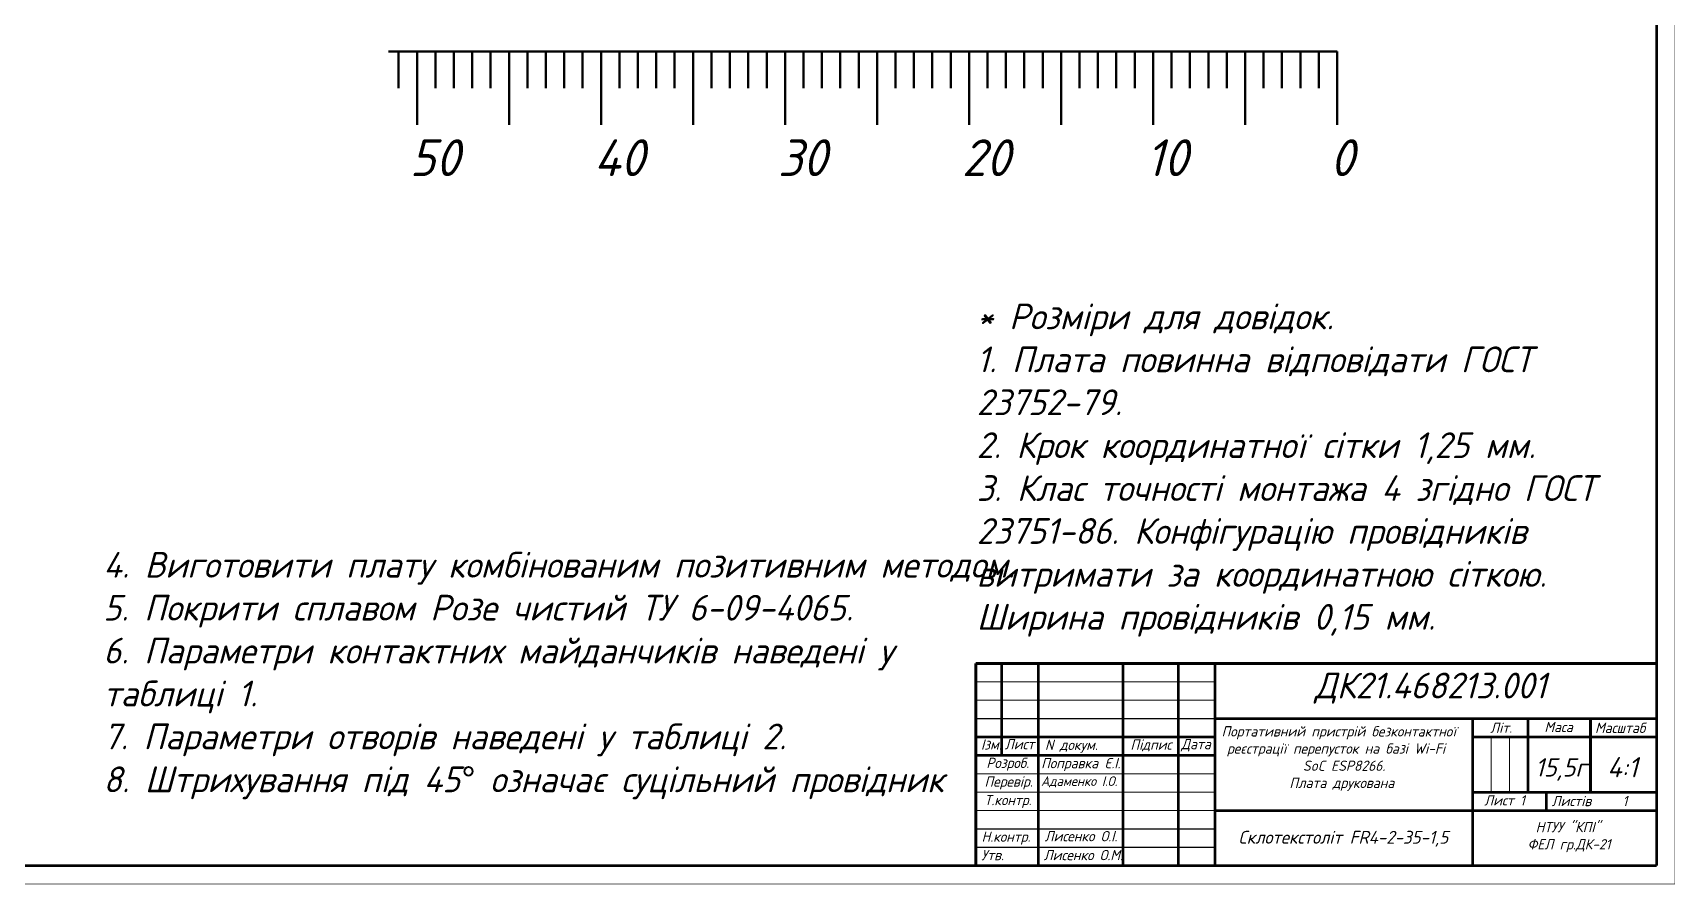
# Paper-space layout 'Layout1' of a CAD drawing. Header units: millimetres. Extents: x 0 to 841, y 0 to 594.
# Drawn here: x 395 to 841.2, y 0.3 to 231.8 of the extents above; entities that cross this region are included whole.
import ezdxf

# ---------------------------------------------------------------- set-up
doc = ezdxf.new("R2010")
doc.units = ezdxf.units.MM
doc.layers.get('0').update_dxf_attribs({"lineweight": 50})
doc.layers.add('Sheet', color=255, linetype='Continuous')
doc.styles.add('Gost', font='GOST type B.ttf')

psp = doc.layouts.get("Layout1")

# ---------------------------------------------------------------- linework, layer by layer
at = {"lineweight": 50}
for p, q in [((749.329, 226.79), (491.549, 226.79)), ((494.329, 226.79), (494.329, 216.79)), ((499.329, 226.79), (499.329, 206.79)), ((504.329, 226.79), (504.329, 216.79)), ((509.329, 226.79), (509.329, 216.79)), ((514.329, 226.79), (514.329, 216.79)), ((519.329, 226.79), (519.329, 216.79)), ((524.329, 226.79), (524.329, 206.79)), ((529.329, 226.79), (529.329, 216.79)), ((534.329, 226.79), (534.329, 216.79)), ((539.329, 226.79), (539.329, 216.79)), ((544.329, 226.79), (544.329, 216.79)), ((549.329, 226.79), (549.329, 206.79)), ((554.329, 226.79), (554.329, 216.79)), ((559.329, 226.79), (559.329, 216.79)), ((564.329, 226.79), (564.329, 216.79)), ((569.329, 226.79), (569.329, 216.79)), ((574.329, 226.79), (574.329, 206.79)), ((579.329, 226.79), (579.329, 216.79)), ((584.329, 226.79), (584.329, 216.79)), ((589.329, 226.79), (589.329, 216.79)), ((594.329, 226.79), (594.329, 216.79)), ((599.329, 226.79), (599.329, 206.79)), ((604.329, 226.79), (604.329, 216.79)), ((609.329, 226.79), (609.329, 216.79)), ((614.329, 226.79), (614.329, 216.79)), ((619.329, 226.79), (619.329, 216.79)), ((624.329, 226.79), (624.329, 206.79)), ((629.329, 226.79), (629.329, 216.79)), ((634.329, 226.79), (634.329, 216.79)), ((639.329, 226.79), (639.329, 216.79)), ((644.329, 226.79), (644.329, 216.79)), ((649.329, 226.79), (649.329, 206.79)), ((654.329, 226.79), (654.329, 216.79)), ((659.329, 226.79), (659.329, 216.79)), ((664.329, 226.79), (664.329, 216.79)), ((669.329, 226.79), (669.329, 216.79)), ((674.329, 226.79), (674.329, 206.79)), ((679.329, 226.79), (679.329, 216.79)), ((684.329, 226.79), (684.329, 216.79)), ((689.329, 226.79), (689.329, 216.79)), ((694.329, 226.79), (694.329, 216.79)), ((699.329, 226.79), (699.329, 206.79)), ((704.329, 226.79), (704.329, 216.79)), ((709.329, 226.79), (709.329, 216.79)), ((714.329, 226.79), (714.329, 216.79)), ((719.329, 226.79), (719.329, 216.79)), ((729.329, 226.79), (724.329, 226.79)), ((724.329, 226.79), (724.329, 206.79)), ((729.329, 226.79), (729.329, 216.79)), ((734.329, 226.79), (734.329, 216.79)), ((739.329, 226.79), (739.329, 216.79)), ((749.329, 226.79), (744.329, 226.79)), ((744.329, 226.79), (744.329, 216.79)), ((749.329, 226.79), (749.329, 206.79))]:
    psp.add_line(p, q, dxfattribs=at)
at = {"layer": 'Sheet'}
for points, const_width in [([(0.153, 594.346), (841.11, 594.346), (841.11, 0.388), (0.153, 0.388), (0.153, 594.346)], 0.0991), ([(836.153, 5.346), (836.153, 589.346)], 0.749), ([(836.153, 60.346), (651.153, 60.346)], 0.749), ([(651.153, 60.346), (651.153, 5.346)], 0.749), ([(658.153, 60.346), (658.153, 35.346)], 0.749), ([(668.153, 5.346), (668.153, 60.346)], 0.749), ([(691.153, 60.346), (691.153, 5.346)], 0.749), ([(706.153, 5.346), (706.153, 60.346)], 0.749), ([(716.153, 60.346), (716.153, 5.346)], 0.749), ([(716.153, 55.346), (651.153, 55.346)], 0.3), ([(651.153, 50.346), (716.153, 50.346)], 0.3), ([(716.153, 45.346), (651.153, 45.346)], 0.3), ([(716.153, 45.346), (836.153, 45.346)], 0.749), ([(786.153, 45.346), (786.153, 5.346)], 0.749), ([(801.153, 25.346), (801.153, 45.346)], 0.749), ([(818.153, 45.346), (818.153, 25.346)], 0.749), ([(716.153, 40.346), (651.153, 40.346)], 0.749), ([(836.153, 40.346), (786.153, 40.346)], 0.749), ([(791.153, 25.346), (791.153, 40.346)], 0.3), ([(796.153, 40.346), (796.153, 25.346)], 0.3), ([(651.153, 35.346), (716.153, 35.346)], 0.749), ([(651.153, 30.346), (716.153, 30.346)], 0.3), ([(716.153, 25.346), (651.153, 25.346)], 0.3), ([(786.153, 25.346), (836.153, 25.346)], 0.749), ([(806.153, 25.346), (806.153, 20.346)], 0.749), ([(651.153, 20.346), (716.153, 20.346)], 0.3), ([(836.153, 20.346), (716.153, 20.346)], 0.749), ([(716.153, 15.346), (651.153, 15.346)], 0.3), ([(651.153, 10.346), (716.153, 10.346)], 0.3), ([(836.153, 5.346), (8.153, 5.346)], 0.749)]:
    psp.add_lwpolyline(points, dxfattribs=dict(at, const_width=const_width))

# ---------------------------------------------------------------- texts
at = {"lineweight": 50, "char_height": 10, "attachment_point": 1, "style": 'Gost'}
for s, insert in [('{\\fGOST type B|b0|i1|c204|p34;50}', (497.374, 202.883)), ('{\\fGOST type B|b0|i1|c204|p34;40}', (547.374, 202.883)), ('{\\fGOST type B|b0|i1|c204|p34;30}', (597.374, 202.883)), ('{\\fGOST type B|b0|i1|c204|p34;20}', (647.374, 202.883)), ('{\\fGOST type B|b0|i1|c204|p34;10}', (697.374, 202.883)), ('{\\fGOST type B|b0|i1|c204|p34;0}', (747.374, 202.883))]:
    psp.add_mtext(s, dxfattribs=dict(at, insert=insert))
at = {"lineweight": 40, "insert": (651.392, 158.215), "char_height": 7, "attachment_point": 1, "style": 'Gost'}
psp.add_mtext_dynamic_manual_height_columns('{\\fGOST type B|b0|i1|c204|p34;* Розміри для довідок.\\P1. Плата повинна відповідати ГОСТ 23752-79.\\P2. Крок координатної сітки 1,25 мм.\\P3. Клас точності монтажа 4 згідно ГОСТ 23751-86. Конфігурацію провідників витримати за координатною сіткою. Ширина провідників 0,15 мм.}', width=177.75188, gutter_width=12.5, heights=[0], dxfattribs=at)
at = {"lineweight": 40, "insert": (414.098, 90.686), "char_height": 7, "width": 238.71097, "attachment_point": 1, "style": 'Gost'}
psp.add_mtext('{\\fGOST type B|b0|i1|c204|p34;4. Виготовити плату комбінованим позитивним методом.\\P5. Покрити сплавом Розе чистий ТУ 6-09-4065.\\P6. Параметри контактних майданчиків наведені у таблиці 1.\\P7. Параметри отворів наведені у таблиці 2.\\P8. Штрихування під 45\\fArial|b0|i1|c204|p34;°\\fGOST type B|b0|i1|c204|p34; означає суцільний провідник}', dxfattribs=at)
at = {"style": 'Gost'}
for s, width, heights, insert, char_height, attachment_point in [('\\pi26.186;{\\fGOST type B|b0|i1|c204|p34;ДК21.468213.001}', 120, [19.892], (717.012, 57.85), 7, 1), ('\\pi0.90756;{\\fGOST type B|b0|i1|c204|p34;Портативний пристрій безконтактної \\P\\pi2.36;реєстрації перепусток на базі Wi-Fi \\P\\pi22.997;SoC ESP8266.\\P\\pi19.332;Плата друкована}', 68.40917, [23.624], (717.015, 43.289), 2.8, 1), ('\\pi5.785;{\\fGOST type B|b0|i1|c204|p34;Літ.}', 17.43543, [0], (785.111, 44.284), 2.8, 1), ('\\pi4.6573;{\\fGOST type B|b0|i1|c204|p34;Маса}', 17.43543, [0], (800.963, 44.483), 2.8, 1), ('\\pi1.0652;{\\fGOST type B|b0|i1|c204|p34;Масштаб}', 17.43543, [0], (818.326, 44.253), 2.8, 1), ('{\\fGOST type B|b0|i1|c204|p34;Ізм.}', 9.99997, [0], (652.571, 39.734), 2.8, 1), ('{\\fGOST type B|b0|i1|c204|p34;Лист}', 9.99997, [0], (659.027, 39.817), 2.8, 1), ('{\\fGOST type B|b0|i1|c204|p34;N докум.}', 18.27512, [0], (669.944, 39.617), 2.8, 1), ('{\\fGOST type B|b0|i1|c204|p34;Підпис}', 9.99997, [0], (693.161, 39.697), 2.8, 1), ('{\\fGOST type B|b0|i1|c204|p34;Дата}', 9.99997, [0], (706.954, 39.842), 2.8, 1), ('{\\fGOST type B|b0|i1|c204|p34;Розроб.}', 9.99997, [0], (654.01, 34.718), 2.8, 1), ('{\\fGOST type B|b0|i1|c204|p34;Поправка Є.І.}', 23.45413, [3.305], (668.911, 34.656), 2.8, 1), ('{\\fGOST type B|b0|i1|c204|p34;15,5г}', 17.43543, [0], (803.101, 34.604), 5, 1), ('{\\fGOST type B|b0|i1|c204|p34; 4:1}', 17.43543, [0], (819.356, 34.891), 5.5, 1), ('{\\fGOST type B|b0|i1|c204|p34;Перевір.}', 9.99997, [0], (653.516, 29.656), 2.8, 1), ('{\\fGOST type B|b0|i1|c204|p34;Адаменко І.О.}', 23.08799, [0], (668.868, 29.656), 2.6, 1), ('{\\fGOST type B|b0|i1|c204|p34;Т.контр.}', 9.99997, [0], (653.489, 24.618), 2.8, 1), ('\\pi3.6653;{\\fGOST type B|b0|i1|c204|p34;Лист 1}', 19.03943, [0], (785.6, 24.532), 2.8, 1), ('{\\fGOST type B|b0|i1|c204|p34;Листів     1}', 28.47472, [0], (807.598, 24.351), 2.8, 1), ('{\\fGOST type B|b0|i1|c204|p34;Н.контр.}', 15.37639, [0], (652.71, 14.656), 2.8, 1), ('{\\fGOST type B|b0|i1|c204|p34;Лисенко О.І.}', 21.26755, [0], (669.851, 14.794), 2.8, 1), ('{\\fGOST type B|b0|i1|c204|p34;Склотекстоліт FR4-2-35-1,5}', 68.40917, [14.148], (751.008, 12.685), 3.5, 5), ('\\pi15.369;{\\fGOST type B|b0|i1|c204|p34;НТУУ "КПІ" \\P\\pi13.175;ФЕЛ гр.ДК-21}', 49.65167, [9.746], (787.879, 17.262), 2.8, 1), ('{\\fGOST type B|b0|i1|c204|p34;Утв.}', 9.99997, [0], (652.634, 9.656), 2.8, 1), ('{\\fGOST type B|b0|i1|c204|p34;Лисенко О.М.}', 22.38007, [0], (669.598, 9.656), 2.8, 1)]:
    psp.add_mtext_dynamic_manual_height_columns(s, width=width, gutter_width=25, heights=heights, dxfattribs=dict(at, insert=insert, char_height=char_height, attachment_point=attachment_point))

doc.saveas('drawing.dxf')
